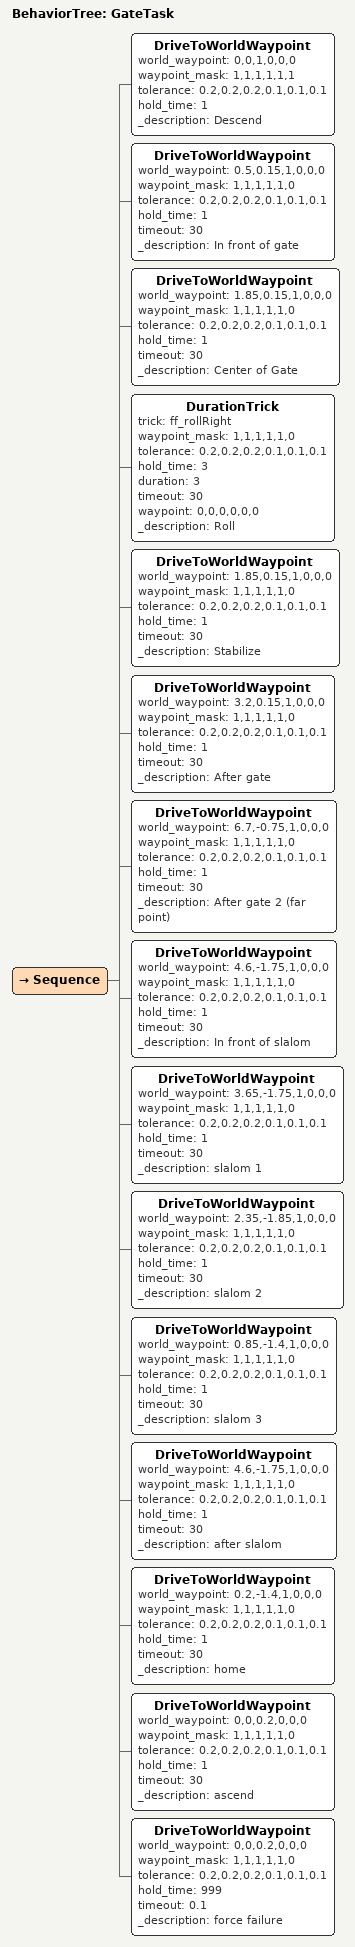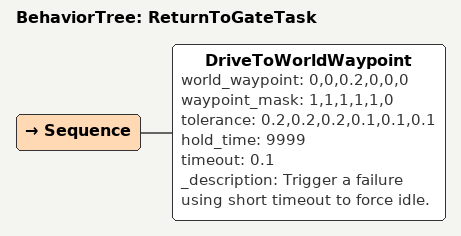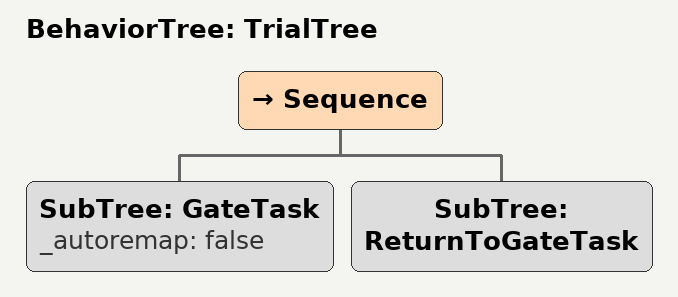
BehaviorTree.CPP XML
<?xml version="1.0" encoding="UTF-8"?>
<root BTCPP_format="4"
      main_tree_to_execute="TrialTree">
  <BehaviorTree ID="GateTask">
    <Sequence>
    <DriveToWorldWaypoint world_waypoint="0,0,1,0,0,0"
                            waypoint_mask="1,1,1,1,1,1"
                            tolerance="0.2,0.2,0.2,0.1,0.1,0.1"
                            hold_time="1"
                            _description="Descend"/>
    <DriveToWorldWaypoint world_waypoint="0.5,0.15,1,0,0,0"
                            waypoint_mask="1,1,1,1,1,0"
                            tolerance="0.2,0.2,0.2,0.1,0.1,0.1"
                            hold_time="1"
                            timeout="30"
                            _description="In front of gate"/>
    <DriveToWorldWaypoint world_waypoint="1.85,0.15,1,0,0,0"
                            waypoint_mask="1,1,1,1,1,0"
                            tolerance="0.2,0.2,0.2,0.1,0.1,0.1"
                            hold_time="1"
                            timeout="30"
                            _description="Center of Gate"/>
    <DurationTrick trick="ff_rollRight"
                            waypoint_mask="1,1,1,1,1,0"
                            tolerance="0.2,0.2,0.2,0.1,0.1,0.1"
                            hold_time="3"
                            duration="3"
                            timeout="30"
                            waypoint="0,0,0,0,0,0"
                            _description="Roll"/>
    <DriveToWorldWaypoint world_waypoint="1.85,0.15,1,0,0,0"
                            waypoint_mask="1,1,1,1,1,0"
                            tolerance="0.2,0.2,0.2,0.1,0.1,0.1"
                            hold_time="1"
                            timeout="30"
                            _description="Stabilize"/>
    <DriveToWorldWaypoint world_waypoint="3.2,0.15,1,0,0,0"
                            waypoint_mask="1,1,1,1,1,0"
                            tolerance="0.2,0.2,0.2,0.1,0.1,0.1"
                            hold_time="1"
                            timeout="30"
                            _description="After gate"/>
    <DriveToWorldWaypoint world_waypoint="6.7,-0.75,1,0,0,0"
                            waypoint_mask="1,1,1,1,1,0"
                            tolerance="0.2,0.2,0.2,0.1,0.1,0.1"
                            hold_time="1"
                            timeout="30"
                            _description="After gate 2 (far point)"/>
    <DriveToWorldWaypoint world_waypoint="4.6,-1.75,1,0,0,0"
                            waypoint_mask="1,1,1,1,1,0"
                            tolerance="0.2,0.2,0.2,0.1,0.1,0.1"
                            hold_time="1"
                            timeout="30"
                            _description="In front of slalom"/>
    <DriveToWorldWaypoint world_waypoint="3.65,-1.75,1,0,0,0"
                            waypoint_mask="1,1,1,1,1,0"
                            tolerance="0.2,0.2,0.2,0.1,0.1,0.1"
                            hold_time="1"
                            timeout="30"
                            _description="slalom 1"/>
    <DriveToWorldWaypoint world_waypoint="2.35,-1.85,1,0,0,0"
                            waypoint_mask="1,1,1,1,1,0"
                            tolerance="0.2,0.2,0.2,0.1,0.1,0.1"
                            hold_time="1"
                            timeout="30"
                            _description="slalom 2"/>
    <DriveToWorldWaypoint world_waypoint="0.85,-1.4,1,0,0,0"
                            waypoint_mask="1,1,1,1,1,0"
                            tolerance="0.2,0.2,0.2,0.1,0.1,0.1"
                            hold_time="1"
                            timeout="30"
                            _description="slalom 3"/>
    <DriveToWorldWaypoint world_waypoint="4.6,-1.75,1,0,0,0"
                            waypoint_mask="1,1,1,1,1,0"
                            tolerance="0.2,0.2,0.2,0.1,0.1,0.1"
                            hold_time="1"
                            timeout="30"
                            _description="after slalom"/>
    <DriveToWorldWaypoint world_waypoint="0.2,-1.4,1,0,0,0"
                            waypoint_mask="1,1,1,1,1,0"
                            tolerance="0.2,0.2,0.2,0.1,0.1,0.1"
                            hold_time="1"
                            timeout="30"
                            _description="home"/>
    <DriveToWorldWaypoint world_waypoint="0,0,0.2,0,0,0"
                            waypoint_mask="1,1,1,1,1,0"
                            tolerance="0.2,0.2,0.2,0.1,0.1,0.1"
                            hold_time="1"
                            timeout="30"
                            _description="ascend"/>
    <DriveToWorldWaypoint world_waypoint="0,0,0.2,0,0,0"
                            waypoint_mask="1,1,1,1,1,0"
                            tolerance="0.2,0.2,0.2,0.1,0.1,0.1"
                            hold_time="999"
                            timeout="0.1"
                            _description="force failure"/>
    </Sequence>
  </BehaviorTree>

  <BehaviorTree ID="ReturnToGateTask">
    <Sequence>
      <DriveToWorldWaypoint world_waypoint="0,0,0.2,0,0,0"
                            waypoint_mask="1,1,1,1,1,0"
                            tolerance="0.2,0.2,0.2,0.1,0.1,0.1"
                            hold_time="9999"
                            timeout="0.1"
                            _description="Trigger a failure using short timeout to force idle."/>
    </Sequence>
  </BehaviorTree>

  <BehaviorTree ID="TrialTree">
    <Sequence>
      <SubTree ID="GateTask"
               _autoremap="false"/>
      <SubTree ID="ReturnToGateTask"/>
    </Sequence>
  </BehaviorTree>

</root>
